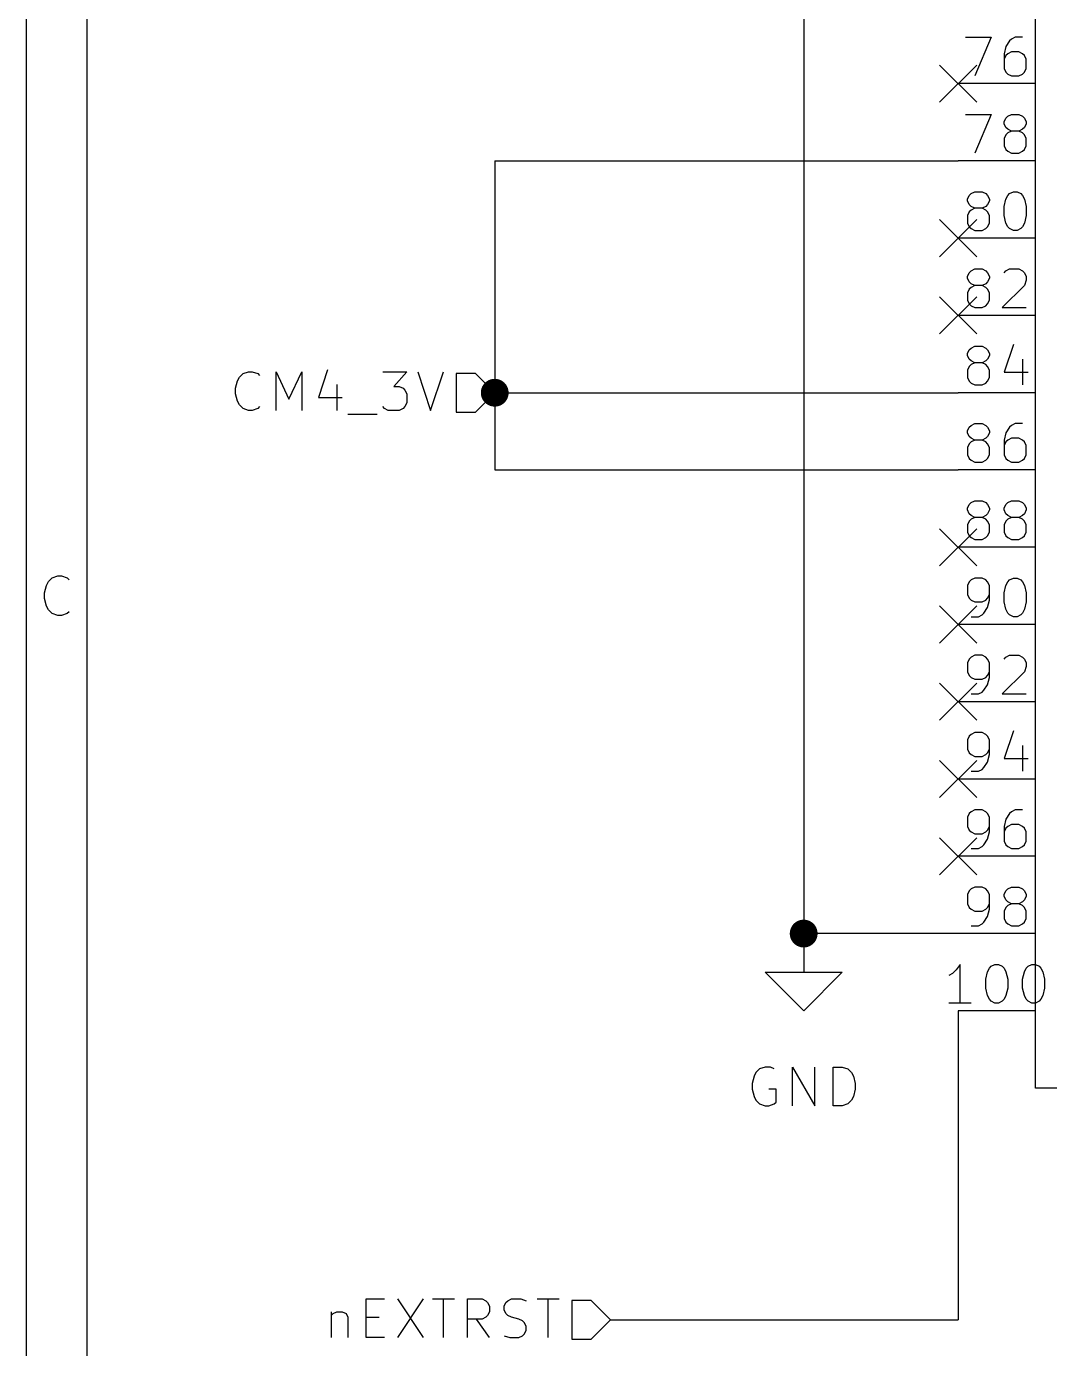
# Model space of a CAD drawing. Header units: millimetres. Extents: x 10 to 287, y -200 to -10.
# Drawn here: x 10 to 43.65, y -159.69 to -116.23 of the extents above; entities that cross this region are included whole.
import ezdxf

# ---------------------------------------------------------------- set-up
doc = ezdxf.new("R2010")
doc.units = ezdxf.units.MM
for name, color, linetype in [('BLUE', 174, 'CONTINUOUS'), ('GREENSIXTYFIVE', 129, 'CONTINUOUS'), ('LIGHTGREEN', 92, 'CONTINUOUS'), ('LIGHTRED', 12, 'CONTINUOUS'), ('RED', 14, 'CONTINUOUS'), ('YELLOWTHREE', 44, 'CONTINUOUS')]:
    doc.layers.add(name, color=color, linetype=linetype)

msp = doc.modelspace()

# ---------------------------------------------------------------- linework, layer by layer
at = {"layer": 'BLUE', "linetype": 'CONTINUOUS'}
for p, q in [((40.0304, -117.5004), (41.2496, -118.7196)), ((41.2496, -117.5004), (40.0304, -118.7196)), ((40.0304, -122.5804), (41.2496, -123.7996)), ((41.2496, -122.5804), (40.0304, -123.7996)), ((40.0304, -125.1204), (41.2496, -126.3396)), ((41.2496, -125.1204), (40.0304, -126.3396)), ((40.0304, -132.7404), (41.2496, -133.9596)), ((41.2496, -132.7404), (40.0304, -133.9596)), ((40.0304, -135.2804), (41.2496, -136.4996)), ((41.2496, -135.2804), (40.0304, -136.4996)), ((40.0304, -137.8204), (41.2496, -139.0396)), ((41.2496, -137.8204), (40.0304, -139.0396)), ((40.0304, -140.3604), (41.2496, -141.5796)), ((41.2496, -140.3604), (40.0304, -141.5796)), ((40.0304, -142.9004), (41.2496, -144.1196)), ((41.2496, -142.9004), (40.0304, -144.1196))]:
    msp.add_line(p, q, dxfattribs=at)
at = {"layer": 'GREENSIXTYFIVE', "linetype": 'CONTINUOUS'}
for p, q in [((33.9271, -150.7416), (33.8667, -150.9835)), ((33.9876, -150.6207), (33.9271, -150.7416)), ((34.1086, -150.4997), (33.9876, -150.6207)), ((34.29, -150.4392), (34.1086, -150.4997)), ((34.4714, -150.4392), (34.29, -150.4392)), ((34.5924, -150.4997), (34.4714, -150.4392)), ((35.1971, -151.7092), (35.1971, -150.4392)), ((35.1971, -150.4392), (35.9228, -151.7092)), ((35.9228, -151.7092), (35.9228, -150.4392)), ((36.5276, -151.7092), (36.5276, -150.4392)), ((36.5276, -150.4392), (36.83, -150.4392)), ((36.83, -150.4392), (37.0114, -150.4997)), ((37.0114, -150.4997), (37.1324, -150.6207)), ((37.1324, -150.6207), (37.1929, -150.7416)), ((37.1929, -150.7416), (37.2533, -150.9835)), ((33.8667, -150.9835), (33.8667, -151.1649)), ((33.8667, -151.1649), (33.9271, -151.4068)), ((34.6528, -151.1649), (34.4109, -151.1649)), ((34.6528, -151.5883), (34.6528, -151.1649)), ((37.2533, -151.1649), (37.1929, -151.4068)), ((37.2533, -150.9835), (37.2533, -151.1649)), ((33.9271, -151.4068), (33.9876, -151.5278)), ((33.9876, -151.5278), (34.1086, -151.6488)), ((34.1086, -151.6488), (34.29, -151.7092)), ((34.4109, -151.7092), (34.5924, -151.6488)), ((34.5924, -151.6488), (34.6528, -151.5883)), ((37.0114, -151.6488), (36.83, -151.7092)), ((37.1324, -151.5278), (37.0114, -151.6488)), ((37.1929, -151.4068), (37.1324, -151.5278)), ((34.29, -151.7092), (34.4109, -151.7092)), ((36.83, -151.7092), (36.5276, -151.7092))]:
    msp.add_line(p, q, dxfattribs=at)
at = {"layer": 'LIGHTGREEN', "linetype": 'CONTINUOUS'}
for p, q in [((35.56, -115.57), (35.56, -146.05)), ((25.4, -120.65), (40.64, -120.65)), ((25.4, -120.65), (25.4, -128.27)), ((25.4, -128.27), (25.4, -130.81)), ((25.4, -128.27), (40.64, -128.27)), ((25.4, -130.81), (40.64, -130.81)), ((40.64, -146.05), (35.56, -146.05)), ((40.64, -148.59), (40.64, -158.75)), ((29.21, -158.75), (40.64, -158.75))]:
    msp.add_line(p, q, dxfattribs=at)
at = {"layer": 'LIGHTGREEN', "const_width": 0.4572}
for points in [[(25.1714, -128.27, 1), (25.6286, -128.27, 1)], [(35.3314, -146.05, 1), (35.7886, -146.05, 1)]]:
    msp.add_lwpolyline(points, format="xyb", close=True, dxfattribs=at)
at = {"layer": 'LIGHTRED', "linetype": 'CONTINUOUS'}
for p, q in [((40.8819, -116.5829), (41.7285, -116.5829)), ((41.7285, -116.5829), (41.1843, -117.8529)), ((42.2123, -116.8853), (42.1519, -117.1272)), ((42.3333, -116.7039), (42.2123, -116.8853)), ((42.3938, -116.6434), (42.3333, -116.7039)), ((42.5147, -116.5829), (42.3938, -116.6434)), ((42.7566, -116.5829), (42.5147, -116.5829)), ((42.1519, -117.1272), (42.1519, -117.611)), ((42.2123, -117.1877), (42.1519, -117.3086)), ((42.2728, -117.1272), (42.2123, -117.1877)), ((42.3938, -117.0667), (42.2728, -117.1272)), ((42.6357, -117.0667), (42.3938, -117.0667)), ((42.7566, -117.1272), (42.6357, -117.0667)), ((42.8171, -117.1877), (42.7566, -117.1272)), ((42.8776, -117.3086), (42.8171, -117.1877)), ((42.8776, -117.611), (42.8776, -117.3086)), ((42.1519, -117.611), (42.2123, -117.732)), ((42.2123, -117.732), (42.2728, -117.7925)), ((42.7566, -117.7925), (42.8171, -117.732)), ((42.8171, -117.732), (42.8776, -117.611)), ((42.2728, -117.7925), (42.3938, -117.8529)), ((42.3938, -117.8529), (42.6357, -117.8529)), ((42.6357, -117.8529), (42.7566, -117.7925)), ((40.8819, -119.1229), (41.7285, -119.1229)), ((41.7285, -119.1229), (41.1843, -120.3929)), ((42.1519, -119.3648), (42.2123, -119.2439)), ((42.1519, -119.4253), (42.1519, -119.3648)), ((42.2123, -119.5463), (42.1519, -119.4253)), ((42.2123, -119.2439), (42.2728, -119.1834)), ((42.2728, -119.1834), (42.3938, -119.1229)), ((42.3938, -119.1229), (42.6357, -119.1229)), ((42.6357, -119.1229), (42.7566, -119.1834)), ((42.7566, -119.1834), (42.8171, -119.2439)), ((42.8171, -119.2439), (42.8776, -119.3648)), ((42.8776, -119.4253), (42.8171, -119.5463)), ((42.8776, -119.3648), (42.8776, -119.4253)), ((42.2123, -119.7882), (42.1519, -119.9091)), ((42.1519, -119.9091), (42.1519, -120.151)), ((42.2728, -119.6067), (42.2123, -119.5463)), ((42.2728, -119.7277), (42.2123, -119.7882)), ((42.3938, -119.6672), (42.2728, -119.6067)), ((42.3938, -119.6672), (42.2728, -119.7277)), ((42.6357, -119.6672), (42.3938, -119.6672)), ((42.7566, -119.6067), (42.6357, -119.6672)), ((42.7566, -119.7277), (42.6357, -119.6672)), ((42.8171, -119.5463), (42.7566, -119.6067)), ((42.8171, -119.7882), (42.7566, -119.7277)), ((42.8776, -119.9091), (42.8171, -119.7882)), ((42.8776, -120.151), (42.8776, -119.9091)), ((42.1519, -120.151), (42.2123, -120.272)), ((42.2123, -120.272), (42.2728, -120.3325)), ((42.2728, -120.3325), (42.3938, -120.3929)), ((42.3938, -120.3929), (42.6357, -120.3929)), ((42.6357, -120.3929), (42.7566, -120.3325)), ((42.7566, -120.3325), (42.8171, -120.272)), ((42.8171, -120.272), (42.8776, -120.151)), ((41.0633, -121.7234), (41.1843, -121.6629)), ((41.1843, -121.6629), (41.4262, -121.6629)), ((41.4262, -121.6629), (41.5471, -121.7234)), ((42.3333, -121.7234), (42.4542, -121.6629)), ((42.4542, -121.6629), (42.5752, -121.6629)), ((42.5752, -121.6629), (42.6961, -121.7234)), ((40.9424, -121.9048), (41.0028, -121.7839)), ((40.9424, -121.9653), (40.9424, -121.9048)), ((41.0028, -122.0863), (40.9424, -121.9653)), ((41.0028, -121.7839), (41.0633, -121.7234)), ((41.0633, -122.1467), (41.0028, -122.0863)), ((41.5471, -121.7234), (41.6076, -121.7839)), ((41.6076, -122.0863), (41.5471, -122.1467)), ((41.6076, -121.7839), (41.6681, -121.9048)), ((41.6681, -121.9653), (41.6076, -122.0863)), ((41.6681, -121.9048), (41.6681, -121.9653)), ((42.1519, -122.1467), (42.2123, -121.9048)), ((42.2123, -121.9048), (42.2728, -121.7839)), ((42.2728, -121.7839), (42.3333, -121.7234)), ((42.6961, -121.7234), (42.7566, -121.7839)), ((42.7566, -121.7839), (42.8171, -121.9048)), ((42.8171, -121.9048), (42.8776, -122.1467)), ((41.0028, -122.3282), (40.9424, -122.4491)), ((40.9424, -122.4491), (40.9424, -122.691)), ((41.0633, -122.2677), (41.0028, -122.3282)), ((41.1843, -122.2072), (41.0633, -122.1467)), ((41.1843, -122.2072), (41.0633, -122.2677)), ((41.4262, -122.2072), (41.1843, -122.2072)), ((41.5471, -122.1467), (41.4262, -122.2072)), ((41.5471, -122.2677), (41.4262, -122.2072)), ((41.6076, -122.3282), (41.5471, -122.2677)), ((41.6681, -122.4491), (41.6076, -122.3282)), ((41.6681, -122.691), (41.6681, -122.4491)), ((42.1519, -122.4491), (42.1519, -122.1467)), ((42.2123, -122.691), (42.1519, -122.4491)), ((42.8776, -122.4491), (42.8171, -122.691)), ((42.8776, -122.1467), (42.8776, -122.4491)), ((40.9424, -122.691), (41.0028, -122.812)), ((41.0028, -122.812), (41.0633, -122.8725)), ((41.0633, -122.8725), (41.1843, -122.9329)), ((41.1843, -122.9329), (41.4262, -122.9329)), ((41.4262, -122.9329), (41.5471, -122.8725)), ((41.5471, -122.8725), (41.6076, -122.812)), ((41.6076, -122.812), (41.6681, -122.691)), ((42.2728, -122.812), (42.2123, -122.691)), ((42.3333, -122.8725), (42.2728, -122.812)), ((42.4542, -122.9329), (42.3333, -122.8725)), ((42.5752, -122.9329), (42.4542, -122.9329)), ((42.6961, -122.8725), (42.5752, -122.9329)), ((42.7566, -122.812), (42.6961, -122.8725)), ((42.8171, -122.691), (42.7566, -122.812)), ((41.0028, -124.3239), (41.0633, -124.2634)), ((41.0633, -124.2634), (41.1843, -124.2029)), ((41.1843, -124.2029), (41.4262, -124.2029)), ((41.4262, -124.2029), (41.5471, -124.2634)), ((41.5471, -124.2634), (41.6076, -124.3239)), ((42.1519, -124.3239), (42.2123, -124.2634)), ((42.2123, -124.2634), (42.3333, -124.2029)), ((42.3333, -124.2029), (42.6357, -124.2029)), ((42.6357, -124.2029), (42.7566, -124.2634)), ((42.7566, -124.2634), (42.8171, -124.3239)), ((40.9424, -124.4448), (41.0028, -124.3239)), ((40.9424, -124.5053), (40.9424, -124.4448)), ((41.0028, -124.6263), (40.9424, -124.5053)), ((41.0633, -124.6867), (41.0028, -124.6263)), ((41.1843, -124.7472), (41.0633, -124.6867)), ((41.5471, -124.6867), (41.4262, -124.7472)), ((41.6076, -124.6263), (41.5471, -124.6867)), ((41.6076, -124.3239), (41.6681, -124.4448)), ((41.6681, -124.5053), (41.6076, -124.6263)), ((41.6681, -124.4448), (41.6681, -124.5053)), ((42.8171, -124.3239), (42.8776, -124.4448)), ((42.8776, -124.5658), (42.8171, -124.7472)), ((42.8776, -124.4448), (42.8776, -124.5658)), ((41.0028, -124.8682), (40.9424, -124.9891)), ((40.9424, -124.9891), (40.9424, -125.231)), ((41.0633, -124.8077), (41.0028, -124.8682)), ((41.1843, -124.7472), (41.0633, -124.8077)), ((41.4262, -124.7472), (41.1843, -124.7472)), ((41.5471, -124.8077), (41.4262, -124.7472)), ((41.6076, -124.8682), (41.5471, -124.8077)), ((41.6681, -124.9891), (41.6076, -124.8682)), ((41.6681, -125.231), (41.6681, -124.9891)), ((42.8171, -124.7472), (42.0914, -125.4729)), ((40.9424, -125.231), (41.0028, -125.352)), ((41.0028, -125.352), (41.0633, -125.4125)), ((41.0633, -125.4125), (41.1843, -125.4729)), ((41.1843, -125.4729), (41.4262, -125.4729)), ((41.4262, -125.4729), (41.5471, -125.4125)), ((41.5471, -125.4125), (41.6076, -125.352)), ((41.6076, -125.352), (41.6681, -125.231)), ((42.0914, -125.4729), (42.8776, -125.4729)), ((40.9424, -126.9848), (41.0028, -126.8639)), ((41.0028, -126.8639), (41.0633, -126.8034)), ((41.0633, -126.8034), (41.1843, -126.7429)), ((41.1843, -126.7429), (41.4262, -126.7429)), ((41.4262, -126.7429), (41.5471, -126.8034)), ((41.5471, -126.8034), (41.6076, -126.8639)), ((41.6076, -126.8639), (41.6681, -126.9848)), ((42.4542, -126.6825), (42.1519, -127.5896)), ((40.9424, -127.0453), (40.9424, -126.9848)), ((41.0028, -127.1663), (40.9424, -127.0453)), ((41.0633, -127.2267), (41.0028, -127.1663)), ((41.0633, -127.3477), (41.0028, -127.4082)), ((41.1843, -127.2872), (41.0633, -127.2267)), ((41.1843, -127.2872), (41.0633, -127.3477)), ((41.4262, -127.2872), (41.1843, -127.2872)), ((41.5471, -127.2267), (41.4262, -127.2872)), ((41.5471, -127.3477), (41.4262, -127.2872)), ((41.6076, -127.1663), (41.5471, -127.2267)), ((41.6076, -127.4082), (41.5471, -127.3477)), ((41.6681, -127.0453), (41.6076, -127.1663)), ((41.6681, -126.9848), (41.6681, -127.0453)), ((42.7566, -127.1663), (42.7566, -128.0129)), ((41.0028, -127.4082), (40.9424, -127.5291)), ((40.9424, -127.5291), (40.9424, -127.771)), ((40.9424, -127.771), (41.0028, -127.892)), ((41.6681, -127.5291), (41.6076, -127.4082)), ((41.6076, -127.892), (41.6681, -127.771)), ((41.6681, -127.771), (41.6681, -127.5291)), ((42.1519, -127.5896), (42.938, -127.5896)), ((41.0028, -127.892), (41.0633, -127.9525)), ((41.0633, -127.9525), (41.1843, -128.0129)), ((41.1843, -128.0129), (41.4262, -128.0129)), ((41.4262, -128.0129), (41.5471, -127.9525)), ((41.5471, -127.9525), (41.6076, -127.892)), ((40.9424, -129.5248), (41.0028, -129.4039)), ((41.0028, -129.4039), (41.0633, -129.3434)), ((41.0633, -129.3434), (41.1843, -129.2829)), ((41.1843, -129.2829), (41.4262, -129.2829)), ((41.4262, -129.2829), (41.5471, -129.3434)), ((41.5471, -129.3434), (41.6076, -129.4039)), ((41.6076, -129.4039), (41.6681, -129.5248)), ((42.3333, -129.4039), (42.2123, -129.5853)), ((42.3938, -129.3434), (42.3333, -129.4039)), ((42.5147, -129.2829), (42.3938, -129.3434)), ((42.7566, -129.2829), (42.5147, -129.2829)), ((40.9424, -129.5853), (40.9424, -129.5248)), ((41.0028, -129.7063), (40.9424, -129.5853)), ((41.0028, -129.9482), (40.9424, -130.0691)), ((41.0633, -129.7667), (41.0028, -129.7063)), ((41.0633, -129.8877), (41.0028, -129.9482)), ((41.1843, -129.8272), (41.0633, -129.7667)), ((41.1843, -129.8272), (41.0633, -129.8877)), ((41.4262, -129.8272), (41.1843, -129.8272)), ((41.5471, -129.7667), (41.4262, -129.8272)), ((41.5471, -129.8877), (41.4262, -129.8272)), ((41.6076, -129.7063), (41.5471, -129.7667)), ((41.6076, -129.9482), (41.5471, -129.8877)), ((41.6681, -129.5853), (41.6076, -129.7063)), ((41.6681, -130.0691), (41.6076, -129.9482)), ((41.6681, -129.5248), (41.6681, -129.5853)), ((42.2123, -129.5853), (42.1519, -129.8272)), ((42.1519, -129.8272), (42.1519, -130.311)), ((42.2123, -129.8877), (42.1519, -130.0086)), ((42.2728, -129.8272), (42.2123, -129.8877)), ((42.3938, -129.7667), (42.2728, -129.8272)), ((42.6357, -129.7667), (42.3938, -129.7667)), ((42.7566, -129.8272), (42.6357, -129.7667)), ((42.8171, -129.8877), (42.7566, -129.8272)), ((42.8776, -130.0086), (42.8171, -129.8877)), ((40.9424, -130.0691), (40.9424, -130.311)), ((40.9424, -130.311), (41.0028, -130.432)), ((41.6076, -130.432), (41.6681, -130.311)), ((41.6681, -130.311), (41.6681, -130.0691)), ((42.1519, -130.311), (42.2123, -130.432)), ((42.8171, -130.432), (42.8776, -130.311)), ((42.8776, -130.311), (42.8776, -130.0086)), ((41.0028, -130.432), (41.0633, -130.4925)), ((41.0633, -130.4925), (41.1843, -130.5529)), ((41.1843, -130.5529), (41.4262, -130.5529)), ((41.4262, -130.5529), (41.5471, -130.4925)), ((41.5471, -130.4925), (41.6076, -130.432)), ((42.2123, -130.432), (42.2728, -130.4925)), ((42.2728, -130.4925), (42.3938, -130.5529)), ((42.3938, -130.5529), (42.6357, -130.5529)), ((42.6357, -130.5529), (42.7566, -130.4925)), ((42.7566, -130.4925), (42.8171, -130.432)), ((40.9424, -132.0648), (41.0028, -131.9439)), ((40.9424, -132.1253), (40.9424, -132.0648)), ((41.0028, -132.2463), (40.9424, -132.1253)), ((41.0028, -131.9439), (41.0633, -131.8834)), ((41.0633, -131.8834), (41.1843, -131.8229)), ((41.1843, -131.8229), (41.4262, -131.8229)), ((41.4262, -131.8229), (41.5471, -131.8834)), ((41.5471, -131.8834), (41.6076, -131.9439)), ((41.6076, -131.9439), (41.6681, -132.0648)), ((41.6681, -132.1253), (41.6076, -132.2463)), ((41.6681, -132.0648), (41.6681, -132.1253)), ((42.1519, -132.0648), (42.2123, -131.9439)), ((42.1519, -132.1253), (42.1519, -132.0648)), ((42.2123, -132.2463), (42.1519, -132.1253)), ((42.2123, -131.9439), (42.2728, -131.8834)), ((42.2728, -131.8834), (42.3938, -131.8229)), ((42.3938, -131.8229), (42.6357, -131.8229)), ((42.6357, -131.8229), (42.7566, -131.8834)), ((42.7566, -131.8834), (42.8171, -131.9439)), ((42.8171, -131.9439), (42.8776, -132.0648)), ((42.8776, -132.1253), (42.8171, -132.2463)), ((42.8776, -132.0648), (42.8776, -132.1253)), ((41.0028, -132.4882), (40.9424, -132.6091)), ((41.0633, -132.3067), (41.0028, -132.2463)), ((41.0633, -132.4277), (41.0028, -132.4882)), ((41.1843, -132.3672), (41.0633, -132.3067)), ((41.1843, -132.3672), (41.0633, -132.4277)), ((41.4262, -132.3672), (41.1843, -132.3672)), ((41.5471, -132.3067), (41.4262, -132.3672)), ((41.5471, -132.4277), (41.4262, -132.3672)), ((41.6076, -132.2463), (41.5471, -132.3067)), ((41.6076, -132.4882), (41.5471, -132.4277)), ((41.6681, -132.6091), (41.6076, -132.4882)), ((42.2123, -132.4882), (42.1519, -132.6091)), ((42.2728, -132.3067), (42.2123, -132.2463)), ((42.2728, -132.4277), (42.2123, -132.4882)), ((42.3938, -132.3672), (42.2728, -132.3067)), ((42.3938, -132.3672), (42.2728, -132.4277)), ((42.6357, -132.3672), (42.3938, -132.3672)), ((42.7566, -132.3067), (42.6357, -132.3672)), ((42.7566, -132.4277), (42.6357, -132.3672)), ((42.8171, -132.2463), (42.7566, -132.3067)), ((42.8171, -132.4882), (42.7566, -132.4277)), ((42.8776, -132.6091), (42.8171, -132.4882)), ((40.9424, -132.6091), (40.9424, -132.851)), ((40.9424, -132.851), (41.0028, -132.972)), ((41.0028, -132.972), (41.0633, -133.0325)), ((41.5471, -133.0325), (41.6076, -132.972)), ((41.6076, -132.972), (41.6681, -132.851)), ((41.6681, -132.851), (41.6681, -132.6091)), ((42.1519, -132.6091), (42.1519, -132.851)), ((42.1519, -132.851), (42.2123, -132.972)), ((42.2123, -132.972), (42.2728, -133.0325)), ((42.7566, -133.0325), (42.8171, -132.972)), ((42.8171, -132.972), (42.8776, -132.851)), ((42.8776, -132.851), (42.8776, -132.6091)), ((41.0633, -133.0325), (41.1843, -133.0929)), ((41.1843, -133.0929), (41.4262, -133.0929)), ((41.4262, -133.0929), (41.5471, -133.0325)), ((42.2728, -133.0325), (42.3938, -133.0929)), ((42.3938, -133.0929), (42.6357, -133.0929)), ((42.6357, -133.0929), (42.7566, -133.0325)), ((41.0028, -134.4839), (40.9424, -134.6048)), ((40.9424, -134.6048), (40.9424, -134.9072)), ((41.0633, -134.4234), (41.0028, -134.4839)), ((41.1843, -134.3629), (41.0633, -134.4234)), ((41.4262, -134.3629), (41.1843, -134.3629)), ((41.5471, -134.4234), (41.4262, -134.3629)), ((41.6076, -134.4839), (41.5471, -134.4234)), ((41.6681, -134.6048), (41.6076, -134.4839)), ((41.6681, -135.0886), (41.6681, -134.6048)), ((42.1519, -134.8467), (42.2123, -134.6048)), ((42.2123, -134.6048), (42.2728, -134.4839)), ((42.2728, -134.4839), (42.3333, -134.4234)), ((42.3333, -134.4234), (42.4542, -134.3629)), ((42.4542, -134.3629), (42.5752, -134.3629)), ((42.5752, -134.3629), (42.6961, -134.4234)), ((42.6961, -134.4234), (42.7566, -134.4839)), ((42.7566, -134.4839), (42.8171, -134.6048)), ((42.8171, -134.6048), (42.8776, -134.8467)), ((40.9424, -134.9072), (41.0028, -135.0282)), ((41.0028, -135.0282), (41.0633, -135.0886)), ((41.0633, -135.0886), (41.1843, -135.1491)), ((41.1843, -135.1491), (41.4262, -135.1491)), ((41.4262, -135.1491), (41.5471, -135.0886)), ((41.5471, -135.0886), (41.6076, -135.0282)), ((41.6076, -135.0282), (41.6681, -134.9072)), ((41.6076, -135.3305), (41.6681, -135.0886)), ((42.1519, -135.1491), (42.1519, -134.8467)), ((42.2123, -135.391), (42.1519, -135.1491)), ((42.8776, -135.1491), (42.8171, -135.391)), ((42.8776, -134.8467), (42.8776, -135.1491)), ((41.3052, -135.6329), (41.4262, -135.5725)), ((41.4262, -135.5725), (41.4866, -135.512)), ((41.4866, -135.512), (41.6076, -135.3305)), ((42.2728, -135.512), (42.2123, -135.391)), ((42.3333, -135.5725), (42.2728, -135.512)), ((42.4542, -135.6329), (42.3333, -135.5725)), ((42.6961, -135.5725), (42.5752, -135.6329)), ((42.7566, -135.512), (42.6961, -135.5725)), ((42.8171, -135.391), (42.7566, -135.512)), ((41.0633, -135.6329), (41.3052, -135.6329)), ((42.5752, -135.6329), (42.4542, -135.6329)), ((41.1843, -136.9029), (41.0633, -136.9634)), ((41.4262, -136.9029), (41.1843, -136.9029)), ((41.5471, -136.9634), (41.4262, -136.9029)), ((42.2123, -136.9634), (42.3333, -136.9029)), ((42.3333, -136.9029), (42.6357, -136.9029)), ((42.6357, -136.9029), (42.7566, -136.9634)), ((41.0028, -137.0239), (40.9424, -137.1448)), ((40.9424, -137.1448), (40.9424, -137.4472)), ((41.0633, -136.9634), (41.0028, -137.0239)), ((41.6076, -137.0239), (41.5471, -136.9634)), ((41.6681, -137.1448), (41.6076, -137.0239)), ((41.6681, -137.6286), (41.6681, -137.1448)), ((42.1519, -137.0239), (42.2123, -136.9634)), ((42.7566, -136.9634), (42.8171, -137.0239)), ((42.8171, -137.0239), (42.8776, -137.1448)), ((42.8776, -137.2658), (42.8171, -137.4472)), ((42.8776, -137.1448), (42.8776, -137.2658)), ((40.9424, -137.4472), (41.0028, -137.5682)), ((41.0028, -137.5682), (41.0633, -137.6286)), ((41.0633, -137.6286), (41.1843, -137.6891)), ((41.1843, -137.6891), (41.4262, -137.6891)), ((41.4262, -137.6891), (41.5471, -137.6286)), ((41.5471, -137.6286), (41.6076, -137.5682)), ((41.6076, -137.5682), (41.6681, -137.4472)), ((41.6076, -137.8705), (41.6681, -137.6286)), ((42.8171, -137.4472), (42.0914, -138.1729)), ((41.0633, -138.1729), (41.3052, -138.1729)), ((41.3052, -138.1729), (41.4262, -138.1125)), ((41.4262, -138.1125), (41.4866, -138.052)), ((41.4866, -138.052), (41.6076, -137.8705)), ((42.0914, -138.1729), (42.8776, -138.1729)), ((41.0633, -139.5034), (41.0028, -139.5639)), ((41.1843, -139.4429), (41.0633, -139.5034)), ((41.4262, -139.4429), (41.1843, -139.4429)), ((41.5471, -139.5034), (41.4262, -139.4429)), ((41.6076, -139.5639), (41.5471, -139.5034)), ((42.4542, -139.3825), (42.1519, -140.2896)), ((41.0028, -139.5639), (40.9424, -139.6848)), ((40.9424, -139.6848), (40.9424, -139.9872)), ((41.6681, -139.6848), (41.6076, -139.5639)), ((41.6681, -140.1686), (41.6681, -139.6848)), ((42.7566, -139.8663), (42.7566, -140.7129)), ((40.9424, -139.9872), (41.0028, -140.1082)), ((41.0028, -140.1082), (41.0633, -140.1686)), ((41.0633, -140.1686), (41.1843, -140.2291)), ((41.1843, -140.2291), (41.4262, -140.2291)), ((41.4262, -140.2291), (41.5471, -140.1686)), ((41.5471, -140.1686), (41.6076, -140.1082)), ((41.6076, -140.1082), (41.6681, -139.9872)), ((41.6076, -140.4105), (41.6681, -140.1686)), ((42.1519, -140.2896), (42.938, -140.2896)), ((41.0633, -140.7129), (41.3052, -140.7129)), ((41.3052, -140.7129), (41.4262, -140.6525)), ((41.4262, -140.6525), (41.4866, -140.592)), ((41.4866, -140.592), (41.6076, -140.4105)), ((41.0028, -142.1039), (40.9424, -142.2248)), ((41.0633, -142.0434), (41.0028, -142.1039)), ((41.1843, -141.9829), (41.0633, -142.0434)), ((41.4262, -141.9829), (41.1843, -141.9829)), ((41.5471, -142.0434), (41.4262, -141.9829)), ((41.6076, -142.1039), (41.5471, -142.0434)), ((41.6681, -142.2248), (41.6076, -142.1039)), ((42.3333, -142.1039), (42.2123, -142.2853)), ((42.3938, -142.0434), (42.3333, -142.1039)), ((42.5147, -141.9829), (42.3938, -142.0434)), ((42.7566, -141.9829), (42.5147, -141.9829)), ((40.9424, -142.2248), (40.9424, -142.5272)), ((40.9424, -142.5272), (41.0028, -142.6482)), ((41.6076, -142.6482), (41.6681, -142.5272)), ((41.6681, -142.7086), (41.6681, -142.2248)), ((42.2123, -142.2853), (42.1519, -142.5272)), ((42.1519, -142.5272), (42.1519, -143.011)), ((42.2728, -142.5272), (42.2123, -142.5877)), ((42.3938, -142.4667), (42.2728, -142.5272)), ((42.6357, -142.4667), (42.3938, -142.4667)), ((42.7566, -142.5272), (42.6357, -142.4667)), ((42.8171, -142.5877), (42.7566, -142.5272)), ((41.0028, -142.6482), (41.0633, -142.7086)), ((41.0633, -142.7086), (41.1843, -142.7691)), ((41.1843, -142.7691), (41.4262, -142.7691)), ((41.4262, -142.7691), (41.5471, -142.7086)), ((41.4866, -143.132), (41.6076, -142.9505)), ((41.5471, -142.7086), (41.6076, -142.6482)), ((41.6076, -142.9505), (41.6681, -142.7086)), ((42.2123, -142.5877), (42.1519, -142.7086)), ((42.8776, -142.7086), (42.8171, -142.5877)), ((42.8776, -143.011), (42.8776, -142.7086)), ((41.0633, -143.2529), (41.3052, -143.2529)), ((41.3052, -143.2529), (41.4262, -143.1925)), ((41.4262, -143.1925), (41.4866, -143.132)), ((42.1519, -143.011), (42.2123, -143.132)), ((42.2123, -143.132), (42.2728, -143.1925)), ((42.2728, -143.1925), (42.3938, -143.2529)), ((42.3938, -143.2529), (42.6357, -143.2529)), ((42.6357, -143.2529), (42.7566, -143.1925)), ((42.7566, -143.1925), (42.8171, -143.132)), ((42.8171, -143.132), (42.8776, -143.011)), ((41.0028, -144.6439), (40.9424, -144.7648)), ((41.0633, -144.5834), (41.0028, -144.6439)), ((41.1843, -144.5229), (41.0633, -144.5834)), ((41.4262, -144.5229), (41.1843, -144.5229)), ((41.5471, -144.5834), (41.4262, -144.5229)), ((41.6076, -144.6439), (41.5471, -144.5834)), ((41.6681, -144.7648), (41.6076, -144.6439)), ((42.1519, -144.7648), (42.2123, -144.6439)), ((42.2123, -144.6439), (42.2728, -144.5834)), ((42.2728, -144.5834), (42.3938, -144.5229)), ((42.3938, -144.5229), (42.6357, -144.5229)), ((42.6357, -144.5229), (42.7566, -144.5834)), ((42.7566, -144.5834), (42.8171, -144.6439)), ((42.8171, -144.6439), (42.8776, -144.7648)), ((40.9424, -144.7648), (40.9424, -145.0672)), ((40.9424, -145.0672), (41.0028, -145.1882)), ((41.6076, -145.1882), (41.6681, -145.0672)), ((41.6681, -145.2486), (41.6681, -144.7648)), ((42.1519, -144.8253), (42.1519, -144.7648)), ((42.2123, -144.9463), (42.1519, -144.8253)), ((42.2728, -145.0067), (42.2123, -144.9463)), ((42.2728, -145.1277), (42.2123, -145.1882)), ((42.3938, -145.0672), (42.2728, -145.0067)), ((42.3938, -145.0672), (42.2728, -145.1277)), ((42.6357, -145.0672), (42.3938, -145.0672)), ((42.7566, -145.0067), (42.6357, -145.0672)), ((42.7566, -145.1277), (42.6357, -145.0672)), ((42.8171, -144.9463), (42.7566, -145.0067)), ((42.8171, -145.1882), (42.7566, -145.1277)), ((42.8776, -144.8253), (42.8171, -144.9463)), ((42.8776, -144.7648), (42.8776, -144.8253)), ((41.0028, -145.1882), (41.0633, -145.2486)), ((41.0633, -145.2486), (41.1843, -145.3091)), ((41.1843, -145.3091), (41.4262, -145.3091)), ((41.4262, -145.3091), (41.5471, -145.2486)), ((41.4866, -145.672), (41.6076, -145.4905)), ((41.5471, -145.2486), (41.6076, -145.1882)), ((41.6076, -145.4905), (41.6681, -145.2486)), ((42.2123, -145.1882), (42.1519, -145.3091)), ((42.1519, -145.3091), (42.1519, -145.551)), ((42.1519, -145.551), (42.2123, -145.672)), ((42.8776, -145.3091), (42.8171, -145.1882)), ((42.8171, -145.672), (42.8776, -145.551)), ((42.8776, -145.551), (42.8776, -145.3091)), ((41.0633, -145.7929), (41.3052, -145.7929)), ((41.3052, -145.7929), (41.4262, -145.7325)), ((41.4262, -145.7325), (41.4866, -145.672)), ((42.2123, -145.672), (42.2728, -145.7325)), ((42.2728, -145.7325), (42.3938, -145.7929)), ((42.3938, -145.7929), (42.6357, -145.7929)), ((42.6357, -145.7929), (42.7566, -145.7325)), ((42.7566, -145.7325), (42.8171, -145.672)), ((40.5796, -147.2444), (40.4586, -147.3653)), ((40.7005, -147.0629), (40.5796, -147.2444)), ((40.7005, -148.3329), (40.7005, -147.0629)), ((41.5472, -147.5467), (41.6076, -147.3048)), ((41.6076, -147.3048), (41.6681, -147.1839)), ((41.6681, -147.1839), (41.7286, -147.1234)), ((41.7286, -147.1234), (41.8495, -147.0629)), ((41.8495, -147.0629), (41.9705, -147.0629)), ((41.9705, -147.0629), (42.0914, -147.1234)), ((42.0914, -147.1234), (42.1519, -147.1839)), ((42.1519, -147.1839), (42.2124, -147.3048)), ((42.2124, -147.3048), (42.2729, -147.5467)), ((42.7567, -147.5467), (42.8171, -147.3048)), ((42.8171, -147.3048), (42.8776, -147.1839)), ((42.8776, -147.1839), (42.9381, -147.1234)), ((42.9381, -147.1234), (43.059, -147.0629)), ((43.059, -147.0629), (43.18, -147.0629)), ((43.18, -147.0629), (43.3009, -147.1234)), ((43.3009, -147.1234), (43.3614, -147.1839)), ((43.3614, -147.1839), (43.4219, -147.3048)), ((43.4219, -147.3048), (43.4824, -147.5467)), ((40.4586, -147.3653), (40.3377, -147.4258)), ((41.5472, -147.8491), (41.5472, -147.5467)), ((42.2729, -147.5467), (42.2729, -147.8491)), ((42.7567, -147.8491), (42.7567, -147.5467)), ((43.4824, -147.5467), (43.4824, -147.8491)), ((41.6076, -148.091), (41.5472, -147.8491)), ((41.6681, -148.212), (41.6076, -148.091)), ((42.2124, -148.091), (42.1519, -148.212)), ((42.2729, -147.8491), (42.2124, -148.091)), ((42.8171, -148.091), (42.7567, -147.8491)), ((42.8776, -148.212), (42.8171, -148.091)), ((43.4219, -148.091), (43.3614, -148.212)), ((43.4824, -147.8491), (43.4219, -148.091)), ((41.0634, -148.3329), (40.3377, -148.3329)), ((41.7286, -148.2725), (41.6681, -148.212)), ((41.8495, -148.3329), (41.7286, -148.2725)), ((41.9705, -148.3329), (41.8495, -148.3329)), ((42.0914, -148.2725), (41.9705, -148.3329)), ((42.1519, -148.212), (42.0914, -148.2725)), ((42.9381, -148.2725), (42.8776, -148.212)), ((43.059, -148.3329), (42.9381, -148.2725)), ((43.18, -148.3329), (43.059, -148.3329)), ((43.3009, -148.2725), (43.18, -148.3329)), ((43.3614, -148.212), (43.3009, -148.2725))]:
    msp.add_line(p, q, dxfattribs=at)
at = {"layer": 'RED', "linetype": 'CONTINUOUS'}
for p, q in [((10, -200.0072), (10, -10)), ((12, -198.0072), (12, -12)), ((43.18, -151.13), (43.18, -21.59)), ((43.18, -118.11), (40.64, -118.11)), ((43.18, -120.65), (40.64, -120.65)), ((43.18, -123.19), (40.64, -123.19)), ((43.18, -125.73), (40.64, -125.73)), ((43.18, -128.27), (40.64, -128.27)), ((43.18, -130.81), (40.64, -130.81)), ((43.18, -133.35), (40.64, -133.35)), ((10.8452, -134.3556), (11.0309, -134.2937)), ((11.0309, -134.2937), (11.1547, -134.2937)), ((11.1547, -134.2937), (11.3404, -134.3556)), ((10.5976, -134.8508), (10.6595, -134.6032)), ((10.6595, -134.6032), (10.7214, -134.4794)), ((10.7214, -134.4794), (10.8452, -134.3556)), ((11.3404, -134.3556), (11.4023, -134.4175)), ((10.5976, -135.0365), (10.5976, -134.8508)), ((10.6595, -135.2841), (10.5976, -135.0365)), ((10.7214, -135.4079), (10.6595, -135.2841)), ((10.8452, -135.5318), (10.7214, -135.4079)), ((11.0309, -135.5937), (10.8452, -135.5318)), ((11.1547, -135.5937), (11.0309, -135.5937)), ((11.3404, -135.5318), (11.1547, -135.5937)), ((11.4023, -135.4698), (11.3404, -135.5318)), ((43.18, -135.89), (40.64, -135.89)), ((43.18, -138.43), (40.64, -138.43)), ((43.18, -140.97), (40.64, -140.97)), ((43.18, -143.51), (40.64, -143.51)), ((35.56, -146.05), (35.56, -147.32)), ((43.18, -146.05), (40.64, -146.05)), ((35.56, -148.59), (34.29, -147.32)), ((34.29, -147.32), (35.56, -147.32)), ((35.56, -147.32), (36.83, -147.32)), ((36.83, -147.32), (35.56, -148.59)), ((43.18, -148.59), (40.64, -148.59)), ((99.06, -151.13), (43.18, -151.13))]:
    msp.add_line(p, q, dxfattribs=at)
at = {"layer": 'YELLOWTHREE', "linetype": 'CONTINUOUS'}
for p, q in [((16.9408, -127.8816), (17.0013, -127.7607)), ((17.0013, -127.7607), (17.1223, -127.6397)), ((17.1223, -127.6397), (17.3037, -127.5792)), ((17.3037, -127.5792), (17.4246, -127.5792)), ((17.4246, -127.5792), (17.6061, -127.6397)), ((17.6061, -127.6397), (17.6665, -127.7002)), ((18.2108, -128.8492), (18.2108, -127.5792)), ((18.2108, -127.5792), (18.6342, -128.4864)), ((18.6342, -128.4864), (19.0575, -127.5792)), ((19.0575, -127.5792), (19.0575, -128.8492)), ((19.9041, -127.5188), (19.6018, -128.4259)), ((21.7184, -127.5792), (22.5046, -127.5792)), ((22.5046, -127.5792), (22.0812, -128.063)), ((22.8674, -127.5792), (23.2907, -128.8492)), ((23.2907, -128.8492), (23.7141, -127.5792)), ((24.765, -127.635), (24.13, -127.635)), ((24.13, -127.635), (24.13, -128.905)), ((25.4, -128.27), (24.765, -127.635)), ((16.8804, -128.1235), (16.9408, -127.8816)), ((16.8804, -128.3049), (16.8804, -128.1235)), ((20.2065, -128.0026), (20.2065, -128.8492)), ((22.0812, -128.063), (22.2627, -128.063)), ((22.2627, -128.063), (22.3836, -128.1235)), ((22.3836, -128.1235), (22.4441, -128.184)), ((22.4441, -128.184), (22.5046, -128.3049)), ((16.9408, -128.5468), (16.8804, -128.3049)), ((17.0013, -128.6678), (16.9408, -128.5468)), ((19.6018, -128.4259), (20.3879, -128.4259)), ((22.5046, -128.6073), (22.4441, -128.7283)), ((22.5046, -128.3049), (22.5046, -128.6073)), ((24.765, -128.905), (25.4, -128.27)), ((17.1223, -128.7888), (17.0013, -128.6678)), ((17.3037, -128.8492), (17.1223, -128.7888)), ((17.4246, -128.8492), (17.3037, -128.8492)), ((17.6061, -128.7888), (17.4246, -128.8492)), ((17.6665, -128.7283), (17.6061, -128.7888)), ((20.5694, -128.9702), (21.537, -128.9702)), ((21.7789, -128.7888), (21.7184, -128.7283)), ((21.8998, -128.8492), (21.7789, -128.7888)), ((22.2627, -128.8492), (21.8998, -128.8492)), ((22.3836, -128.7888), (22.2627, -128.8492)), ((22.4441, -128.7283), (22.3836, -128.7888)), ((24.13, -128.905), (24.765, -128.905)), ((21.1742, -159.3292), (21.1742, -158.0592)), ((21.1742, -158.0592), (21.779, -158.0592)), ((22.2023, -158.0592), (23.0489, -159.3292)), ((23.0489, -158.0592), (22.2023, -159.3292)), ((23.3513, -158.0592), (24.077, -158.0592)), ((23.7142, -159.3292), (23.7142, -158.0592)), ((24.5003, -159.3292), (24.5003, -158.0592)), ((24.5003, -158.0592), (24.9841, -158.0592)), ((24.9841, -158.0592), (25.1051, -158.1197)), ((25.1051, -158.1197), (25.1656, -158.1802)), ((25.1656, -158.1802), (25.226, -158.3011)), ((25.7099, -158.3011), (25.7703, -158.1802)), ((25.7703, -158.1802), (25.8308, -158.1197)), ((25.8308, -158.1197), (25.9518, -158.0592)), ((25.9518, -158.0592), (26.2541, -158.0592)), ((26.2541, -158.0592), (26.4356, -158.1197)), ((26.7984, -158.0592), (27.5241, -158.0592)), ((27.1613, -159.3292), (27.1613, -158.0592)), ((28.575, -158.115), (27.94, -158.115)), ((27.94, -158.115), (27.94, -159.385)), ((29.21, -158.75), (28.575, -158.115)), ((20.0252, -158.4826), (20.0252, -159.3292)), ((20.0252, -158.6035), (20.0857, -158.543)), ((20.0857, -158.543), (20.2067, -158.4826)), ((20.2067, -158.4826), (20.3881, -158.4826)), ((20.3881, -158.4826), (20.509, -158.543)), ((20.509, -158.543), (20.5695, -158.664)), ((25.1656, -158.6035), (25.1051, -158.664)), ((25.226, -158.4826), (25.1656, -158.6035)), ((25.226, -158.3011), (25.226, -158.4826)), ((25.7099, -158.4221), (25.7099, -158.3011)), ((25.7703, -158.543), (25.7099, -158.4221)), ((25.8308, -158.6035), (25.7703, -158.543)), ((25.9518, -158.664), (25.8308, -158.6035)), ((20.5695, -158.664), (20.5695, -159.3292)), ((21.1742, -158.664), (21.5976, -158.664)), ((24.9841, -158.7245), (24.5003, -158.7245)), ((25.226, -159.3292), (24.8027, -158.7245)), ((25.1051, -158.664), (24.9841, -158.7245)), ((26.1937, -158.7245), (25.9518, -158.664)), ((26.3146, -158.7849), (26.1937, -158.7245)), ((26.3751, -158.8454), (26.3146, -158.7849)), ((26.4356, -158.9664), (26.3751, -158.8454)), ((26.4356, -159.0873), (26.4356, -158.9664)), ((28.575, -159.385), (29.21, -158.75)), ((21.779, -159.3292), (21.1742, -159.3292)), ((25.7099, -159.2688), (25.8913, -159.3292)), ((25.8913, -159.3292), (26.1937, -159.3292)), ((26.1937, -159.3292), (26.3146, -159.2688)), ((26.3146, -159.2688), (26.3751, -159.2083)), ((26.3751, -159.2083), (26.4356, -159.0873)), ((27.94, -159.385), (28.575, -159.385))]:
    msp.add_line(p, q, dxfattribs=at)

doc.saveas('drawing.dxf')
